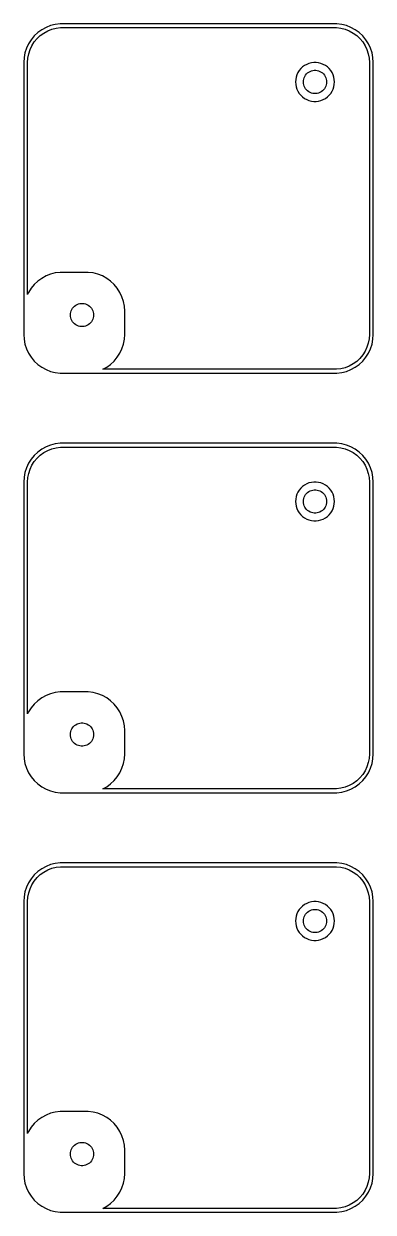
# Model space of a CAD drawing. Header units: metres. Extents: x -22 to 22, y 248 to 508.
# Drawn here: x -22.5 to 22.5, y 355.5 to 508.5 of the extents above; entities that cross this region are included whole.
import ezdxf

# ---------------------------------------------------------------- set-up
doc = ezdxf.new("R2010")
doc.units = ezdxf.units.M

msp = doc.modelspace()

# ---------------------------------------------------------------- linework, layer by layer
for p, q in [((-19.6289, 508.024), (-20.1791, 507.722)), ((-19.0451, 508.255), (-19.6289, 508.024)), ((-18.4369, 508.411), (-19.0451, 508.255)), ((-18.8906, 507.78), (-18.3432, 507.92)), ((-17.8139, 508.49), (-18.4369, 508.411)), ((-18.3432, 507.92), (-17.7825, 507.991)), ((17.8139, 508.49), (-17.8139, 508.49)), ((-17.7825, 507.991), (17.7825, 507.991)), ((17.7825, 507.991), (18.3432, 507.92)), ((18.4369, 508.411), (17.8139, 508.49)), ((18.3432, 507.92), (18.8906, 507.78)), ((19.0451, 508.255), (18.4369, 508.411)), ((19.6289, 508.024), (19.0451, 508.255)), ((20.1791, 507.722), (19.6289, 508.024)), ((-21.5451, 506.439), (-21.8815, 505.909)), ((-21.1448, 506.923), (-21.5451, 506.439)), ((-20.6871, 507.353), (-21.1448, 506.923)), ((-21.1406, 506.145), (-20.7803, 506.58)), ((-20.7803, 506.58), (-20.3684, 506.967)), ((-20.1791, 507.722), (-20.6871, 507.353)), ((-20.3684, 506.967), (-19.9112, 507.299)), ((-19.9112, 507.299), (-19.416, 507.572)), ((-19.416, 507.572), (-18.8906, 507.78)), ((18.8906, 507.78), (19.416, 507.572)), ((19.416, 507.572), (19.9112, 507.299)), ((19.9112, 507.299), (20.3684, 506.967)), ((20.6871, 507.353), (20.1791, 507.722)), ((20.3684, 506.967), (20.7803, 506.58)), ((21.1448, 506.923), (20.6871, 507.353)), ((20.7803, 506.58), (21.1406, 506.145)), ((21.5451, 506.439), (21.1448, 506.923)), ((21.8815, 505.909), (21.5451, 506.439)), ((-22.1489, 505.341), (-22.3429, 504.743)), ((-21.8815, 505.909), (-22.1489, 505.341)), ((-21.8586, 504.619), (-21.684, 505.157)), ((-21.684, 505.157), (-21.4434, 505.668)), ((-21.4434, 505.668), (-21.1406, 506.145)), ((21.1406, 506.145), (21.4434, 505.668)), ((21.4434, 505.668), (21.684, 505.157)), ((21.684, 505.157), (21.8586, 504.619)), ((22.1489, 505.341), (21.8815, 505.909)), ((22.3429, 504.743), (22.1489, 505.341)), ((-22.4606, 504.127), (-22.5, 503.5)), ((-22.5, 503.5), (-22.5, 468.5)), ((-22.3429, 504.743), (-22.4606, 504.127)), ((-22, 503.5), (-21.9645, 504.064)), ((-22, 473.657), (-22, 503.5)), ((-21.9645, 504.064), (-21.8586, 504.619)), ((14.2274, 503.378), (13.9355, 503.262)), ((14.5315, 503.456), (14.2274, 503.378)), ((14.843, 503.495), (14.5315, 503.456)), ((15.157, 503.495), (14.843, 503.495)), ((15.4684, 503.456), (15.157, 503.495)), ((15.7725, 503.378), (15.4684, 503.456)), ((16.0644, 503.262), (15.7725, 503.378)), ((21.8586, 504.619), (21.9645, 504.064)), ((21.9645, 504.064), (22, 503.5)), ((22, 503.5), (22, 468.5)), ((22.4606, 504.127), (22.3429, 504.743)), ((22.5, 503.5), (22.4606, 504.127)), ((22.5, 468.5), (22.5, 503.5)), ((12.6756, 501.92), (12.5785, 501.622)), ((12.8092, 502.204), (12.6756, 501.92)), ((12.9774, 502.469), (12.8092, 502.204)), ((13.1776, 502.711), (12.9774, 502.469)), ((13.4064, 502.926), (13.1776, 502.711)), ((13.6604, 503.111), (13.4064, 502.926)), ((13.9355, 503.262), (13.6604, 503.111)), ((13.6855, 501.723), (13.7865, 501.882)), ((13.7865, 501.882), (13.9065, 502.027)), ((13.9065, 502.027), (14.0439, 502.156)), ((14.0439, 502.156), (14.1963, 502.266)), ((14.1963, 502.266), (14.3613, 502.357)), ((14.3613, 502.357), (14.5365, 502.427)), ((14.5365, 502.427), (14.7189, 502.473)), ((14.7189, 502.473), (14.9058, 502.497)), ((14.9058, 502.497), (15.0942, 502.497)), ((15.0942, 502.497), (15.2811, 502.473)), ((15.2811, 502.473), (15.4635, 502.427)), ((15.4635, 502.427), (15.6387, 502.357)), ((15.6387, 502.357), (15.8037, 502.266)), ((15.8037, 502.266), (15.9561, 502.156)), ((15.9561, 502.156), (16.0934, 502.027)), ((16.3396, 503.111), (16.0644, 503.262)), ((16.0934, 502.027), (16.2135, 501.882)), ((16.2135, 501.882), (16.3145, 501.723)), ((16.5936, 502.926), (16.3396, 503.111)), ((16.8224, 502.711), (16.5936, 502.926)), ((17.0225, 502.469), (16.8224, 502.711)), ((17.1908, 502.204), (17.0225, 502.469)), ((17.3244, 501.92), (17.1908, 502.204)), ((17.4214, 501.622), (17.3244, 501.92)), ((12.5197, 501.313), (12.5, 501)), ((12.5, 501), (12.5197, 500.687)), ((12.5785, 501.622), (12.5197, 501.313)), ((12.5197, 500.687), (12.5785, 500.378)), ((12.5785, 500.378), (12.6756, 500.08)), ((13.5, 501), (13.5118, 501.188)), ((13.5118, 500.812), (13.5, 501)), ((13.5118, 501.188), (13.5471, 501.373)), ((13.5471, 500.627), (13.5118, 500.812)), ((13.5471, 501.373), (13.6053, 501.552)), ((13.6053, 500.448), (13.5471, 500.627)), ((13.6053, 501.552), (13.6855, 501.723)), ((13.6855, 500.277), (13.6053, 500.448)), ((13.7865, 500.118), (13.6855, 500.277)), ((16.3145, 500.277), (16.2135, 500.118)), ((16.3145, 501.723), (16.3947, 501.552)), ((16.3947, 500.448), (16.3145, 500.277)), ((16.3947, 501.552), (16.4529, 501.373)), ((16.4529, 500.627), (16.3947, 500.448)), ((16.4529, 501.373), (16.4882, 501.188)), ((16.4882, 500.812), (16.4529, 500.627)), ((16.4882, 501.188), (16.5, 501)), ((16.5, 501), (16.4882, 500.812)), ((17.3244, 500.08), (17.4214, 500.378)), ((17.4803, 501.313), (17.4214, 501.622)), ((17.4214, 500.378), (17.4803, 500.687)), ((17.5, 501), (17.4803, 501.313)), ((17.4803, 500.687), (17.5, 501)), ((12.6756, 500.08), (12.8092, 499.796)), ((12.8092, 499.796), (12.9774, 499.531)), ((12.9774, 499.531), (13.1776, 499.289)), ((13.1776, 499.289), (13.4064, 499.074)), ((13.4064, 499.074), (13.6604, 498.889)), ((13.6604, 498.889), (13.9355, 498.738)), ((13.9065, 499.973), (13.7865, 500.118)), ((14.0439, 499.844), (13.9065, 499.973)), ((13.9355, 498.738), (14.2274, 498.622)), ((14.1963, 499.734), (14.0439, 499.844)), ((14.3613, 499.643), (14.1963, 499.734)), ((14.5365, 499.573), (14.3613, 499.643)), ((14.7189, 499.527), (14.5365, 499.573)), ((14.9058, 499.503), (14.7189, 499.527)), ((15.0942, 499.503), (14.9058, 499.503)), ((15.2811, 499.527), (15.0942, 499.503)), ((15.4635, 499.573), (15.2811, 499.527)), ((15.6387, 499.643), (15.4635, 499.573)), ((15.8037, 499.734), (15.6387, 499.643)), ((15.7725, 498.622), (16.0644, 498.738)), ((15.9561, 499.844), (15.8037, 499.734)), ((16.0934, 499.973), (15.9561, 499.844)), ((16.0644, 498.738), (16.3396, 498.889)), ((16.2135, 500.118), (16.0934, 499.973)), ((16.3396, 498.889), (16.5936, 499.074)), ((16.5936, 499.074), (16.8224, 499.289)), ((16.8224, 499.289), (17.0225, 499.531)), ((17.0225, 499.531), (17.1908, 499.796)), ((17.1908, 499.796), (17.3244, 500.08)), ((14.2274, 498.622), (14.5315, 498.544)), ((14.5315, 498.544), (14.843, 498.505)), ((14.843, 498.505), (15.157, 498.505)), ((15.157, 498.505), (15.4684, 498.544)), ((15.4684, 498.544), (15.7725, 498.622)), ((-19.6289, 476.024), (-20.1791, 475.722)), ((-19.0451, 476.255), (-19.6289, 476.024)), ((-18.4369, 476.411), (-19.0451, 476.255)), ((-17.8139, 476.49), (-18.4369, 476.411)), ((-14.186, 476.49), (-17.8139, 476.49)), ((-13.5631, 476.411), (-14.186, 476.49)), ((-12.9549, 476.255), (-13.5631, 476.411)), ((-12.3711, 476.024), (-12.9549, 476.255)), ((-11.8209, 475.722), (-12.3711, 476.024)), ((-21.5451, 474.439), (-21.8815, 473.909)), ((-21.1448, 474.923), (-21.5451, 474.439)), ((-20.6871, 475.353), (-21.1448, 474.923)), ((-20.1791, 475.722), (-20.6871, 475.353)), ((-11.3129, 475.353), (-11.8209, 475.722)), ((-10.8551, 474.923), (-11.3129, 475.353)), ((-10.4549, 474.439), (-10.8551, 474.923)), ((-10.1185, 473.909), (-10.4549, 474.439)), ((-21.8815, 473.909), (-22, 473.657)), ((-9.8511, 473.341), (-10.1185, 473.909)), ((-9.6571, 472.743), (-9.8511, 473.341)), ((-9.5394, 472.127), (-9.6571, 472.743)), ((-16.5, 471), (-16.4882, 471.188)), ((-16.4882, 471.188), (-16.4529, 471.373)), ((-16.4529, 471.373), (-16.3947, 471.552)), ((-16.3947, 471.552), (-16.3145, 471.723)), ((-16.3145, 471.723), (-16.2135, 471.882)), ((-16.2135, 471.882), (-16.0934, 472.027)), ((-16.0934, 472.027), (-15.9561, 472.156)), ((-15.9561, 472.156), (-15.8037, 472.266)), ((-15.8037, 472.266), (-15.6387, 472.357)), ((-15.6387, 472.357), (-15.4635, 472.427)), ((-15.4635, 472.427), (-15.2811, 472.473)), ((-15.2811, 472.473), (-15.0942, 472.497)), ((-15.0942, 472.497), (-14.9058, 472.497)), ((-14.9058, 472.497), (-14.7189, 472.473)), ((-14.7189, 472.473), (-14.5365, 472.427)), ((-14.5365, 472.427), (-14.3613, 472.357)), ((-14.3613, 472.357), (-14.1963, 472.266)), ((-14.1963, 472.266), (-14.0439, 472.156)), ((-14.0439, 472.156), (-13.9065, 472.027)), ((-13.9065, 472.027), (-13.7865, 471.882)), ((-13.7865, 471.882), (-13.6855, 471.723)), ((-13.6855, 471.723), (-13.6053, 471.552)), ((-13.6053, 471.552), (-13.5471, 471.373)), ((-13.5471, 471.373), (-13.5118, 471.188)), ((-13.5118, 471.188), (-13.5, 471)), ((-9.5, 471.5), (-9.5394, 472.127)), ((-9.5, 468.5), (-9.5, 471.5)), ((-16.4882, 470.812), (-16.5, 471)), ((-16.4529, 470.627), (-16.4882, 470.812)), ((-16.3947, 470.448), (-16.4529, 470.627)), ((-16.3145, 470.277), (-16.3947, 470.448)), ((-16.2135, 470.118), (-16.3145, 470.277)), ((-16.0934, 469.973), (-16.2135, 470.118)), ((-15.9561, 469.844), (-16.0934, 469.973)), ((-15.8037, 469.734), (-15.9561, 469.844)), ((-15.6387, 469.643), (-15.8037, 469.734)), ((-14.1963, 469.734), (-14.3613, 469.643)), ((-14.0439, 469.844), (-14.1963, 469.734)), ((-13.9065, 469.973), (-14.0439, 469.844)), ((-13.7865, 470.118), (-13.9065, 469.973)), ((-13.6855, 470.277), (-13.7865, 470.118)), ((-13.6053, 470.448), (-13.6855, 470.277)), ((-13.5471, 470.627), (-13.6053, 470.448)), ((-13.5118, 470.812), (-13.5471, 470.627)), ((-13.5, 471), (-13.5118, 470.812)), ((-22.5, 468.5), (-22.4606, 467.873)), ((-15.4635, 469.573), (-15.6387, 469.643)), ((-15.2811, 469.527), (-15.4635, 469.573)), ((-15.0942, 469.503), (-15.2811, 469.527)), ((-14.9058, 469.503), (-15.0942, 469.503)), ((-14.7189, 469.527), (-14.9058, 469.503)), ((-14.5365, 469.573), (-14.7189, 469.527)), ((-14.3613, 469.643), (-14.5365, 469.573)), ((-9.5394, 467.873), (-9.5, 468.5)), ((22, 468.5), (21.9645, 467.936)), ((22.4606, 467.873), (22.5, 468.5)), ((-22.4606, 467.873), (-22.3429, 467.257)), ((-22.3429, 467.257), (-22.1489, 466.659)), ((-22.1489, 466.659), (-21.8815, 466.091)), ((-10.1185, 466.091), (-9.8511, 466.659)), ((-9.8511, 466.659), (-9.6571, 467.257)), ((-9.6571, 467.257), (-9.5394, 467.873)), ((21.684, 466.843), (21.4434, 466.332)), ((21.8586, 467.381), (21.684, 466.843)), ((21.9645, 467.936), (21.8586, 467.381)), ((21.8815, 466.091), (22.1489, 466.659)), ((22.1489, 466.659), (22.3429, 467.257)), ((22.3429, 467.257), (22.4606, 467.873)), ((-21.8815, 466.091), (-21.5451, 465.561)), ((-21.5451, 465.561), (-21.1448, 465.077)), ((-21.1448, 465.077), (-20.6871, 464.647)), ((-11.3129, 464.647), (-10.8551, 465.077)), ((-10.8551, 465.077), (-10.4549, 465.561)), ((-10.4549, 465.561), (-10.1185, 466.091)), ((20.7803, 465.42), (20.3684, 465.033)), ((20.6871, 464.647), (21.1448, 465.077)), ((21.1406, 465.855), (20.7803, 465.42)), ((21.4434, 466.332), (21.1406, 465.855)), ((21.1448, 465.077), (21.5451, 465.561)), ((21.5451, 465.561), (21.8815, 466.091)), ((-20.6871, 464.647), (-20.1791, 464.278)), ((-20.1791, 464.278), (-19.6289, 463.976)), ((-19.6289, 463.976), (-19.0451, 463.745)), ((-19.0451, 463.745), (-18.4369, 463.589)), ((-18.4369, 463.589), (-17.8139, 463.51)), ((-12.311, 464.009), (-11.8209, 464.278)), ((17.7825, 464.009), (-12.311, 464.009)), ((-11.8209, 464.278), (-11.3129, 464.647)), ((18.3432, 464.08), (17.7825, 464.009)), ((17.8139, 463.51), (18.4369, 463.589)), ((18.8906, 464.22), (18.3432, 464.08)), ((18.4369, 463.589), (19.0451, 463.745)), ((19.416, 464.428), (18.8906, 464.22)), ((19.0451, 463.745), (19.6289, 463.976)), ((19.9112, 464.701), (19.416, 464.428)), ((19.6289, 463.976), (20.1791, 464.278)), ((20.3684, 465.033), (19.9112, 464.701)), ((20.1791, 464.278), (20.6871, 464.647)), ((-17.8139, 463.51), (17.8139, 463.51)), ((-18.4369, 454.411), (-19.0451, 454.255)), ((-17.8139, 454.49), (-18.4369, 454.411)), ((17.8139, 454.49), (-17.8139, 454.49)), ((18.4369, 454.411), (17.8139, 454.49)), ((19.0451, 454.255), (18.4369, 454.411)), ((-21.1448, 452.923), (-21.5451, 452.439)), ((-20.6871, 453.353), (-21.1448, 452.923)), ((-20.7803, 452.58), (-20.3684, 452.967)), ((-20.1791, 453.722), (-20.6871, 453.353)), ((-20.3684, 452.967), (-19.9112, 453.299)), ((-19.6289, 454.024), (-20.1791, 453.722)), ((-19.9112, 453.299), (-19.416, 453.572)), ((-19.0451, 454.255), (-19.6289, 454.024)), ((-19.416, 453.572), (-18.8906, 453.78)), ((-18.8906, 453.78), (-18.3432, 453.92)), ((-18.3432, 453.92), (-17.7825, 453.991)), ((-17.7825, 453.991), (17.7825, 453.991)), ((17.7825, 453.991), (18.3432, 453.92)), ((18.3432, 453.92), (18.8906, 453.78)), ((18.8906, 453.78), (19.416, 453.572)), ((19.6289, 454.024), (19.0451, 454.255)), ((19.416, 453.572), (19.9112, 453.299)), ((20.1791, 453.722), (19.6289, 454.024)), ((19.9112, 453.299), (20.3684, 452.967)), ((20.6871, 453.353), (20.1791, 453.722)), ((20.3684, 452.967), (20.7803, 452.58)), ((21.1448, 452.923), (20.6871, 453.353)), ((21.5451, 452.439), (21.1448, 452.923)), ((-22.1489, 451.341), (-22.3429, 450.743)), ((-21.8815, 451.909), (-22.1489, 451.341)), ((-21.5451, 452.439), (-21.8815, 451.909)), ((-21.684, 451.157), (-21.4434, 451.668)), ((-21.4434, 451.668), (-21.1406, 452.145)), ((-21.1406, 452.145), (-20.7803, 452.58)), ((20.7803, 452.58), (21.1406, 452.145)), ((21.1406, 452.145), (21.4434, 451.668)), ((21.4434, 451.668), (21.684, 451.157)), ((21.8815, 451.909), (21.5451, 452.439)), ((22.1489, 451.341), (21.8815, 451.909)), ((22.3429, 450.743), (22.1489, 451.341)), ((-22.4606, 450.127), (-22.5, 449.5)), ((-22.3429, 450.743), (-22.4606, 450.127)), ((-22, 449.5), (-21.9645, 450.064)), ((-21.9645, 450.064), (-21.8586, 450.619)), ((-21.8586, 450.619), (-21.684, 451.157)), ((21.684, 451.157), (21.8586, 450.619)), ((21.8586, 450.619), (21.9645, 450.064)), ((21.9645, 450.064), (22, 449.5)), ((22.4606, 450.127), (22.3429, 450.743)), ((22.5, 449.5), (22.4606, 450.127)), ((-22.5, 449.5), (-22.5, 414.5)), ((-22, 419.657), (-22, 449.5)), ((12.9774, 448.469), (12.8092, 448.204)), ((13.1776, 448.711), (12.9774, 448.469)), ((13.4064, 448.926), (13.1776, 448.711)), ((13.6604, 449.111), (13.4064, 448.926)), ((13.9355, 449.262), (13.6604, 449.111)), ((14.2274, 449.378), (13.9355, 449.262)), ((14.0439, 448.156), (14.1963, 448.266)), ((14.1963, 448.266), (14.3613, 448.357)), ((14.5315, 449.456), (14.2274, 449.378)), ((14.3613, 448.357), (14.5365, 448.427)), ((14.843, 449.495), (14.5315, 449.456)), ((14.5365, 448.427), (14.7189, 448.473)), ((14.7189, 448.473), (14.9058, 448.497)), ((15.157, 449.495), (14.843, 449.495)), ((14.9058, 448.497), (15.0942, 448.497)), ((15.0942, 448.497), (15.2811, 448.473)), ((15.4684, 449.456), (15.157, 449.495)), ((15.2811, 448.473), (15.4635, 448.427)), ((15.4635, 448.427), (15.6387, 448.357)), ((15.7725, 449.378), (15.4684, 449.456)), ((15.6387, 448.357), (15.8037, 448.266)), ((16.0644, 449.262), (15.7725, 449.378)), ((15.8037, 448.266), (15.9561, 448.156)), ((16.3396, 449.111), (16.0644, 449.262)), ((16.5936, 448.926), (16.3396, 449.111)), ((16.8224, 448.711), (16.5936, 448.926)), ((17.0225, 448.469), (16.8224, 448.711)), ((17.1908, 448.204), (17.0225, 448.469)), ((22, 449.5), (22, 414.5)), ((22.5, 414.5), (22.5, 449.5)), ((12.5197, 447.313), (12.5, 447)), ((12.5, 447), (12.5197, 446.687)), ((12.5785, 447.622), (12.5197, 447.313)), ((12.6756, 447.92), (12.5785, 447.622)), ((12.8092, 448.204), (12.6756, 447.92)), ((13.5, 447), (13.5118, 447.188)), ((13.5118, 446.812), (13.5, 447)), ((13.5118, 447.188), (13.5471, 447.373)), ((13.5471, 446.627), (13.5118, 446.812)), ((13.5471, 447.373), (13.6053, 447.552)), ((13.6053, 447.552), (13.6855, 447.723)), ((13.6855, 447.723), (13.7865, 447.882)), ((13.7865, 447.882), (13.9065, 448.027)), ((13.9065, 448.027), (14.0439, 448.156)), ((15.9561, 448.156), (16.0934, 448.027)), ((16.0934, 448.027), (16.2135, 447.882)), ((16.2135, 447.882), (16.3145, 447.723)), ((16.3145, 447.723), (16.3947, 447.552)), ((16.3947, 447.552), (16.4529, 447.373)), ((16.4529, 447.373), (16.4882, 447.188)), ((16.4882, 446.812), (16.4529, 446.627)), ((16.4882, 447.188), (16.5, 447)), ((16.5, 447), (16.4882, 446.812)), ((17.3244, 447.92), (17.1908, 448.204)), ((17.4214, 447.622), (17.3244, 447.92)), ((17.4803, 447.313), (17.4214, 447.622)), ((17.5, 447), (17.4803, 447.313)), ((17.4803, 446.687), (17.5, 447)), ((12.5197, 446.687), (12.5785, 446.378)), ((12.5785, 446.378), (12.6756, 446.08)), ((12.6756, 446.08), (12.8092, 445.796)), ((12.8092, 445.796), (12.9774, 445.531)), ((12.9774, 445.531), (13.1776, 445.289)), ((13.1776, 445.289), (13.4064, 445.074)), ((13.6053, 446.448), (13.5471, 446.627)), ((13.6855, 446.277), (13.6053, 446.448)), ((13.7865, 446.118), (13.6855, 446.277)), ((13.9065, 445.973), (13.7865, 446.118)), ((14.0439, 445.844), (13.9065, 445.973)), ((14.1963, 445.734), (14.0439, 445.844)), ((14.3613, 445.643), (14.1963, 445.734)), ((14.5365, 445.573), (14.3613, 445.643)), ((14.7189, 445.527), (14.5365, 445.573)), ((14.9058, 445.503), (14.7189, 445.527)), ((15.0942, 445.503), (14.9058, 445.503)), ((15.2811, 445.527), (15.0942, 445.503)), ((15.4635, 445.573), (15.2811, 445.527)), ((15.6387, 445.643), (15.4635, 445.573)), ((15.8037, 445.734), (15.6387, 445.643)), ((15.9561, 445.844), (15.8037, 445.734)), ((16.0934, 445.973), (15.9561, 445.844)), ((16.2135, 446.118), (16.0934, 445.973)), ((16.3145, 446.277), (16.2135, 446.118)), ((16.3947, 446.448), (16.3145, 446.277)), ((16.4529, 446.627), (16.3947, 446.448)), ((16.5936, 445.074), (16.8224, 445.289)), ((16.8224, 445.289), (17.0225, 445.531)), ((17.0225, 445.531), (17.1908, 445.796)), ((17.1908, 445.796), (17.3244, 446.08)), ((17.3244, 446.08), (17.4214, 446.378)), ((17.4214, 446.378), (17.4803, 446.687)), ((13.4064, 445.074), (13.6604, 444.889)), ((13.6604, 444.889), (13.9355, 444.738)), ((13.9355, 444.738), (14.2274, 444.622)), ((14.2274, 444.622), (14.5315, 444.544)), ((14.5315, 444.544), (14.843, 444.505)), ((14.843, 444.505), (15.157, 444.505)), ((15.157, 444.505), (15.4684, 444.544)), ((15.4684, 444.544), (15.7725, 444.622)), ((15.7725, 444.622), (16.0644, 444.738)), ((16.0644, 444.738), (16.3396, 444.889)), ((16.3396, 444.889), (16.5936, 445.074)), ((-19.0451, 422.255), (-19.6289, 422.024)), ((-18.4369, 422.411), (-19.0451, 422.255)), ((-17.8139, 422.49), (-18.4369, 422.411)), ((-14.186, 422.49), (-17.8139, 422.49)), ((-13.5631, 422.411), (-14.186, 422.49)), ((-12.9549, 422.255), (-13.5631, 422.411)), ((-12.3711, 422.024), (-12.9549, 422.255)), ((-21.1448, 420.923), (-21.5451, 420.439)), ((-20.6871, 421.353), (-21.1448, 420.923)), ((-20.1791, 421.722), (-20.6871, 421.353)), ((-19.6289, 422.024), (-20.1791, 421.722)), ((-11.8209, 421.722), (-12.3711, 422.024)), ((-11.3129, 421.353), (-11.8209, 421.722)), ((-10.8551, 420.923), (-11.3129, 421.353)), ((-10.4549, 420.439), (-10.8551, 420.923)), ((-21.8815, 419.909), (-22, 419.657)), ((-21.5451, 420.439), (-21.8815, 419.909)), ((-10.1185, 419.909), (-10.4549, 420.439)), ((-9.8511, 419.341), (-10.1185, 419.909)), ((-9.6571, 418.743), (-9.8511, 419.341)), ((-16.3947, 417.552), (-16.3145, 417.723)), ((-16.3145, 417.723), (-16.2135, 417.882)), ((-16.2135, 417.882), (-16.0934, 418.027)), ((-16.0934, 418.027), (-15.9561, 418.156)), ((-15.9561, 418.156), (-15.8037, 418.266)), ((-15.8037, 418.266), (-15.6387, 418.357)), ((-15.6387, 418.357), (-15.4635, 418.427)), ((-15.4635, 418.427), (-15.2811, 418.473)), ((-15.2811, 418.473), (-15.0942, 418.497)), ((-15.0942, 418.497), (-14.9058, 418.497)), ((-14.9058, 418.497), (-14.7189, 418.473)), ((-14.7189, 418.473), (-14.5365, 418.427)), ((-14.5365, 418.427), (-14.3613, 418.357)), ((-14.3613, 418.357), (-14.1963, 418.266)), ((-14.1963, 418.266), (-14.0439, 418.156)), ((-14.0439, 418.156), (-13.9065, 418.027)), ((-13.9065, 418.027), (-13.7865, 417.882)), ((-13.7865, 417.882), (-13.6855, 417.723)), ((-13.6855, 417.723), (-13.6053, 417.552)), ((-9.5394, 418.127), (-9.6571, 418.743)), ((-9.5, 417.5), (-9.5394, 418.127)), ((-16.5, 417), (-16.4882, 417.188)), ((-16.4882, 416.812), (-16.5, 417)), ((-16.4882, 417.188), (-16.4529, 417.373)), ((-16.4529, 416.627), (-16.4882, 416.812)), ((-16.4529, 417.373), (-16.3947, 417.552)), ((-16.3947, 416.448), (-16.4529, 416.627)), ((-16.3145, 416.277), (-16.3947, 416.448)), ((-16.2135, 416.118), (-16.3145, 416.277)), ((-16.0934, 415.973), (-16.2135, 416.118)), ((-13.7865, 416.118), (-13.9065, 415.973)), ((-13.6855, 416.277), (-13.7865, 416.118)), ((-13.6053, 416.448), (-13.6855, 416.277)), ((-13.6053, 417.552), (-13.5471, 417.373)), ((-13.5471, 416.627), (-13.6053, 416.448)), ((-13.5471, 417.373), (-13.5118, 417.188)), ((-13.5118, 416.812), (-13.5471, 416.627)), ((-13.5118, 417.188), (-13.5, 417)), ((-13.5, 417), (-13.5118, 416.812)), ((-9.5, 414.5), (-9.5, 417.5)), ((-15.9561, 415.844), (-16.0934, 415.973)), ((-15.8037, 415.734), (-15.9561, 415.844)), ((-15.6387, 415.643), (-15.8037, 415.734)), ((-15.4635, 415.573), (-15.6387, 415.643)), ((-15.2811, 415.527), (-15.4635, 415.573)), ((-15.0942, 415.503), (-15.2811, 415.527)), ((-14.9058, 415.503), (-15.0942, 415.503)), ((-14.7189, 415.527), (-14.9058, 415.503)), ((-14.5365, 415.573), (-14.7189, 415.527)), ((-14.3613, 415.643), (-14.5365, 415.573)), ((-14.1963, 415.734), (-14.3613, 415.643)), ((-14.0439, 415.844), (-14.1963, 415.734)), ((-13.9065, 415.973), (-14.0439, 415.844)), ((-22.5, 414.5), (-22.4606, 413.873)), ((-22.4606, 413.873), (-22.3429, 413.257)), ((-22.3429, 413.257), (-22.1489, 412.659)), ((-9.8511, 412.659), (-9.6571, 413.257)), ((-9.6571, 413.257), (-9.5394, 413.873)), ((-9.5394, 413.873), (-9.5, 414.5)), ((21.8586, 413.381), (21.684, 412.843)), ((21.9645, 413.936), (21.8586, 413.381)), ((22, 414.5), (21.9645, 413.936)), ((22.1489, 412.659), (22.3429, 413.257)), ((22.3429, 413.257), (22.4606, 413.873)), ((22.4606, 413.873), (22.5, 414.5)), ((-22.1489, 412.659), (-21.8815, 412.091)), ((-21.8815, 412.091), (-21.5451, 411.561)), ((-21.5451, 411.561), (-21.1448, 411.077)), ((-10.8551, 411.077), (-10.4549, 411.561)), ((-10.4549, 411.561), (-10.1185, 412.091)), ((-10.1185, 412.091), (-9.8511, 412.659)), ((21.1406, 411.855), (20.7803, 411.42)), ((21.4434, 412.332), (21.1406, 411.855)), ((21.1448, 411.077), (21.5451, 411.561)), ((21.684, 412.843), (21.4434, 412.332)), ((21.5451, 411.561), (21.8815, 412.091)), ((21.8815, 412.091), (22.1489, 412.659)), ((-21.1448, 411.077), (-20.6871, 410.647)), ((-20.6871, 410.647), (-20.1791, 410.278)), ((-20.1791, 410.278), (-19.6289, 409.976)), ((-12.311, 410.009), (-11.8209, 410.278)), ((17.7825, 410.009), (-12.311, 410.009)), ((-11.8209, 410.278), (-11.3129, 410.647)), ((-11.3129, 410.647), (-10.8551, 411.077)), ((18.3432, 410.08), (17.7825, 410.009)), ((18.8906, 410.22), (18.3432, 410.08)), ((19.416, 410.428), (18.8906, 410.22)), ((19.9112, 410.701), (19.416, 410.428)), ((19.6289, 409.976), (20.1791, 410.278)), ((20.3684, 411.033), (19.9112, 410.701)), ((20.1791, 410.278), (20.6871, 410.647)), ((20.7803, 411.42), (20.3684, 411.033)), ((20.6871, 410.647), (21.1448, 411.077)), ((-19.6289, 409.976), (-19.0451, 409.745)), ((-19.0451, 409.745), (-18.4369, 409.589)), ((-18.4369, 409.589), (-17.8139, 409.51)), ((-17.8139, 409.51), (17.8139, 409.51)), ((17.8139, 409.51), (18.4369, 409.589)), ((18.4369, 409.589), (19.0451, 409.745)), ((19.0451, 409.745), (19.6289, 409.976)), ((-20.6871, 399.353), (-21.1448, 398.923)), ((-20.1791, 399.722), (-20.6871, 399.353)), ((-20.3684, 398.967), (-19.9112, 399.299)), ((-19.6289, 400.024), (-20.1791, 399.722)), ((-19.9112, 399.299), (-19.416, 399.572)), ((-19.0451, 400.255), (-19.6289, 400.024)), ((-19.416, 399.572), (-18.8906, 399.78)), ((-18.4369, 400.411), (-19.0451, 400.255)), ((-18.8906, 399.78), (-18.3432, 399.92)), ((-17.8139, 400.49), (-18.4369, 400.411)), ((-18.3432, 399.92), (-17.7825, 399.991)), ((17.8139, 400.49), (-17.8139, 400.49)), ((-17.7825, 399.991), (17.7825, 399.991)), ((17.7825, 399.991), (18.3432, 399.92)), ((18.4369, 400.411), (17.8139, 400.49)), ((18.3432, 399.92), (18.8906, 399.78)), ((19.0451, 400.255), (18.4369, 400.411)), ((18.8906, 399.78), (19.416, 399.572)), ((19.6289, 400.024), (19.0451, 400.255)), ((19.416, 399.572), (19.9112, 399.299)), ((20.1791, 399.722), (19.6289, 400.024)), ((19.9112, 399.299), (20.3684, 398.967)), ((20.6871, 399.353), (20.1791, 399.722)), ((21.1448, 398.923), (20.6871, 399.353)), ((-21.8815, 397.909), (-22.1489, 397.341)), ((-21.5451, 398.439), (-21.8815, 397.909)), ((-21.1448, 398.923), (-21.5451, 398.439)), ((-21.4434, 397.668), (-21.1406, 398.145)), ((-21.1406, 398.145), (-20.7803, 398.58)), ((-20.7803, 398.58), (-20.3684, 398.967)), ((20.3684, 398.967), (20.7803, 398.58)), ((20.7803, 398.58), (21.1406, 398.145)), ((21.1406, 398.145), (21.4434, 397.668)), ((21.5451, 398.439), (21.1448, 398.923)), ((21.8815, 397.909), (21.5451, 398.439)), ((22.1489, 397.341), (21.8815, 397.909)), ((-22.3429, 396.743), (-22.4606, 396.127)), ((-22.1489, 397.341), (-22.3429, 396.743)), ((-21.9645, 396.064), (-21.8586, 396.619)), ((-21.8586, 396.619), (-21.684, 397.157)), ((-21.684, 397.157), (-21.4434, 397.668)), ((21.4434, 397.668), (21.684, 397.157)), ((21.684, 397.157), (21.8586, 396.619)), ((21.8586, 396.619), (21.9645, 396.064)), ((22.3429, 396.743), (22.1489, 397.341)), ((22.4606, 396.127), (22.3429, 396.743)), ((-22.4606, 396.127), (-22.5, 395.5)), ((-22.5, 395.5), (-22.5, 360.5)), ((-22, 395.5), (-21.9645, 396.064)), ((-22, 365.657), (-22, 395.5)), ((13.1776, 394.711), (12.9774, 394.469)), ((13.4064, 394.926), (13.1776, 394.711)), ((13.6604, 395.111), (13.4064, 394.926)), ((13.9355, 395.262), (13.6604, 395.111)), ((14.2274, 395.378), (13.9355, 395.262)), ((14.5315, 395.456), (14.2274, 395.378)), ((14.843, 395.495), (14.5315, 395.456)), ((15.157, 395.495), (14.843, 395.495)), ((15.4684, 395.456), (15.157, 395.495)), ((15.7725, 395.378), (15.4684, 395.456)), ((16.0644, 395.262), (15.7725, 395.378)), ((16.3396, 395.111), (16.0644, 395.262)), ((16.5936, 394.926), (16.3396, 395.111)), ((16.8224, 394.711), (16.5936, 394.926)), ((17.0225, 394.469), (16.8224, 394.711)), ((21.9645, 396.064), (22, 395.5)), ((22, 395.5), (22, 360.5)), ((22.5, 395.5), (22.4606, 396.127)), ((22.5, 360.5), (22.5, 395.5)), ((12.5197, 393.313), (12.5, 393)), ((12.5785, 393.622), (12.5197, 393.313)), ((12.6756, 393.92), (12.5785, 393.622)), ((12.8092, 394.204), (12.6756, 393.92)), ((12.9774, 394.469), (12.8092, 394.204)), ((13.5, 393), (13.5118, 393.188)), ((13.5118, 393.188), (13.5471, 393.373)), ((13.5471, 393.373), (13.6053, 393.552)), ((13.6053, 393.552), (13.6855, 393.723)), ((13.6855, 393.723), (13.7865, 393.882)), ((13.7865, 393.882), (13.9065, 394.027)), ((13.9065, 394.027), (14.0439, 394.156)), ((14.0439, 394.156), (14.1963, 394.266)), ((14.1963, 394.266), (14.3613, 394.357)), ((14.3613, 394.357), (14.5365, 394.427)), ((14.5365, 394.427), (14.7189, 394.473)), ((14.7189, 394.473), (14.9058, 394.497)), ((14.9058, 394.497), (15.0942, 394.497)), ((15.0942, 394.497), (15.2811, 394.473)), ((15.2811, 394.473), (15.4635, 394.427)), ((15.4635, 394.427), (15.6387, 394.357)), ((15.6387, 394.357), (15.8037, 394.266)), ((15.8037, 394.266), (15.9561, 394.156)), ((15.9561, 394.156), (16.0934, 394.027)), ((16.0934, 394.027), (16.2135, 393.882)), ((16.2135, 393.882), (16.3145, 393.723)), ((16.3145, 393.723), (16.3947, 393.552)), ((16.3947, 393.552), (16.4529, 393.373)), ((16.4529, 393.373), (16.4882, 393.188)), ((16.4882, 393.188), (16.5, 393)), ((17.1908, 394.204), (17.0225, 394.469)), ((17.3244, 393.92), (17.1908, 394.204)), ((17.4214, 393.622), (17.3244, 393.92)), ((17.4803, 393.313), (17.4214, 393.622)), ((17.5, 393), (17.4803, 393.313)), ((12.5, 393), (12.5197, 392.687)), ((12.5197, 392.687), (12.5785, 392.378)), ((12.5785, 392.378), (12.6756, 392.08)), ((12.6756, 392.08), (12.8092, 391.796)), ((12.8092, 391.796), (12.9774, 391.531)), ((13.5118, 392.812), (13.5, 393)), ((13.5471, 392.627), (13.5118, 392.812)), ((13.6053, 392.448), (13.5471, 392.627)), ((13.6855, 392.277), (13.6053, 392.448)), ((13.7865, 392.118), (13.6855, 392.277)), ((13.9065, 391.973), (13.7865, 392.118)), ((14.0439, 391.844), (13.9065, 391.973)), ((14.1963, 391.734), (14.0439, 391.844)), ((14.3613, 391.643), (14.1963, 391.734)), ((14.5365, 391.573), (14.3613, 391.643)), ((15.6387, 391.643), (15.4635, 391.573)), ((15.8037, 391.734), (15.6387, 391.643)), ((15.9561, 391.844), (15.8037, 391.734)), ((16.0934, 391.973), (15.9561, 391.844)), ((16.2135, 392.118), (16.0934, 391.973)), ((16.3145, 392.277), (16.2135, 392.118)), ((16.3947, 392.448), (16.3145, 392.277)), ((16.4529, 392.627), (16.3947, 392.448)), ((16.4882, 392.812), (16.4529, 392.627)), ((16.5, 393), (16.4882, 392.812)), ((17.0225, 391.531), (17.1908, 391.796)), ((17.1908, 391.796), (17.3244, 392.08)), ((17.3244, 392.08), (17.4214, 392.378)), ((17.4214, 392.378), (17.4803, 392.687)), ((17.4803, 392.687), (17.5, 393)), ((12.9774, 391.531), (13.1776, 391.289)), ((13.1776, 391.289), (13.4064, 391.074)), ((13.4064, 391.074), (13.6604, 390.889)), ((13.6604, 390.889), (13.9355, 390.738)), ((13.9355, 390.738), (14.2274, 390.622)), ((14.2274, 390.622), (14.5315, 390.544)), ((14.5315, 390.544), (14.843, 390.505)), ((14.7189, 391.527), (14.5365, 391.573)), ((14.9058, 391.503), (14.7189, 391.527)), ((14.843, 390.505), (15.157, 390.505)), ((15.0942, 391.503), (14.9058, 391.503)), ((15.2811, 391.527), (15.0942, 391.503)), ((15.157, 390.505), (15.4684, 390.544)), ((15.4635, 391.573), (15.2811, 391.527)), ((15.4684, 390.544), (15.7725, 390.622)), ((15.7725, 390.622), (16.0644, 390.738)), ((16.0644, 390.738), (16.3396, 390.889)), ((16.3396, 390.889), (16.5936, 391.074)), ((16.5936, 391.074), (16.8224, 391.289)), ((16.8224, 391.289), (17.0225, 391.531)), ((-20.6871, 367.353), (-21.1448, 366.923)), ((-20.1791, 367.722), (-20.6871, 367.353)), ((-19.6289, 368.024), (-20.1791, 367.722)), ((-19.0451, 368.255), (-19.6289, 368.024)), ((-18.4369, 368.411), (-19.0451, 368.255)), ((-17.8139, 368.49), (-18.4369, 368.411)), ((-14.186, 368.49), (-17.8139, 368.49)), ((-13.5631, 368.411), (-14.186, 368.49)), ((-12.9549, 368.255), (-13.5631, 368.411)), ((-12.3711, 368.024), (-12.9549, 368.255)), ((-11.8209, 367.722), (-12.3711, 368.024)), ((-11.3129, 367.353), (-11.8209, 367.722)), ((-10.8551, 366.923), (-11.3129, 367.353)), ((-21.8815, 365.909), (-22, 365.657)), ((-21.5451, 366.439), (-21.8815, 365.909)), ((-21.1448, 366.923), (-21.5451, 366.439)), ((-10.4549, 366.439), (-10.8551, 366.923)), ((-10.1185, 365.909), (-10.4549, 366.439)), ((-9.8511, 365.341), (-10.1185, 365.909)), ((-16.0934, 364.027), (-15.9561, 364.156)), ((-15.9561, 364.156), (-15.8037, 364.266)), ((-15.8037, 364.266), (-15.6387, 364.357)), ((-15.6387, 364.357), (-15.4635, 364.427)), ((-15.4635, 364.427), (-15.2811, 364.473)), ((-15.2811, 364.473), (-15.0942, 364.497)), ((-15.0942, 364.497), (-14.9058, 364.497)), ((-14.9058, 364.497), (-14.7189, 364.473)), ((-14.7189, 364.473), (-14.5365, 364.427)), ((-14.5365, 364.427), (-14.3613, 364.357)), ((-14.3613, 364.357), (-14.1963, 364.266)), ((-14.1963, 364.266), (-14.0439, 364.156)), ((-14.0439, 364.156), (-13.9065, 364.027)), ((-9.6571, 364.743), (-9.8511, 365.341)), ((-9.5394, 364.127), (-9.6571, 364.743)), ((-9.5, 363.5), (-9.5394, 364.127)), ((-16.5, 363), (-16.4882, 363.188)), ((-16.4882, 362.812), (-16.5, 363)), ((-16.4882, 363.188), (-16.4529, 363.373)), ((-16.4529, 362.627), (-16.4882, 362.812)), ((-16.4529, 363.373), (-16.3947, 363.552)), ((-16.3947, 362.448), (-16.4529, 362.627)), ((-16.3947, 363.552), (-16.3145, 363.723)), ((-16.3145, 363.723), (-16.2135, 363.882)), ((-16.2135, 363.882), (-16.0934, 364.027)), ((-13.9065, 364.027), (-13.7865, 363.882)), ((-13.7865, 363.882), (-13.6855, 363.723)), ((-13.6855, 363.723), (-13.6053, 363.552)), ((-13.6053, 363.552), (-13.5471, 363.373)), ((-13.5471, 362.627), (-13.6053, 362.448)), ((-13.5471, 363.373), (-13.5118, 363.188)), ((-13.5118, 362.812), (-13.5471, 362.627)), ((-13.5118, 363.188), (-13.5, 363)), ((-13.5, 363), (-13.5118, 362.812)), ((-9.5, 360.5), (-9.5, 363.5)), ((-16.3145, 362.277), (-16.3947, 362.448)), ((-16.2135, 362.118), (-16.3145, 362.277)), ((-16.0934, 361.973), (-16.2135, 362.118)), ((-15.9561, 361.844), (-16.0934, 361.973)), ((-15.8037, 361.734), (-15.9561, 361.844)), ((-15.6387, 361.643), (-15.8037, 361.734)), ((-15.4635, 361.573), (-15.6387, 361.643)), ((-15.2811, 361.527), (-15.4635, 361.573)), ((-15.0942, 361.503), (-15.2811, 361.527)), ((-14.9058, 361.503), (-15.0942, 361.503)), ((-14.7189, 361.527), (-14.9058, 361.503)), ((-14.5365, 361.573), (-14.7189, 361.527)), ((-14.3613, 361.643), (-14.5365, 361.573)), ((-14.1963, 361.734), (-14.3613, 361.643)), ((-14.0439, 361.844), (-14.1963, 361.734)), ((-13.9065, 361.973), (-14.0439, 361.844)), ((-13.7865, 362.118), (-13.9065, 361.973)), ((-13.6855, 362.277), (-13.7865, 362.118)), ((-13.6053, 362.448), (-13.6855, 362.277)), ((-22.5, 360.5), (-22.4606, 359.873)), ((-22.4606, 359.873), (-22.3429, 359.257)), ((-9.6571, 359.257), (-9.5394, 359.873)), ((-9.5394, 359.873), (-9.5, 360.5)), ((21.9645, 359.936), (21.8586, 359.381)), ((22, 360.5), (21.9645, 359.936)), ((22.3429, 359.257), (22.4606, 359.873)), ((22.4606, 359.873), (22.5, 360.5)), ((-22.3429, 359.257), (-22.1489, 358.659)), ((-22.1489, 358.659), (-21.8815, 358.091)), ((-21.8815, 358.091), (-21.5451, 357.561)), ((-10.4549, 357.561), (-10.1185, 358.091)), ((-10.1185, 358.091), (-9.8511, 358.659)), ((-9.8511, 358.659), (-9.6571, 359.257)), ((21.4434, 358.332), (21.1406, 357.855)), ((21.684, 358.843), (21.4434, 358.332)), ((21.5451, 357.561), (21.8815, 358.091)), ((21.8586, 359.381), (21.684, 358.843)), ((21.8815, 358.091), (22.1489, 358.659)), ((22.1489, 358.659), (22.3429, 359.257)), ((-21.5451, 357.561), (-21.1448, 357.077)), ((-21.1448, 357.077), (-20.6871, 356.647)), ((-20.6871, 356.647), (-20.1791, 356.278)), ((-11.8209, 356.278), (-11.3129, 356.647)), ((-11.3129, 356.647), (-10.8551, 357.077)), ((-10.8551, 357.077), (-10.4549, 357.561)), ((19.9112, 356.701), (19.416, 356.428)), ((20.3684, 357.033), (19.9112, 356.701)), ((20.1791, 356.278), (20.6871, 356.647)), ((20.7803, 357.42), (20.3684, 357.033)), ((20.6871, 356.647), (21.1448, 357.077)), ((21.1406, 357.855), (20.7803, 357.42)), ((21.1448, 357.077), (21.5451, 357.561)), ((-20.1791, 356.278), (-19.6289, 355.976)), ((-19.6289, 355.976), (-19.0451, 355.745)), ((-19.0451, 355.745), (-18.4369, 355.589)), ((-18.4369, 355.589), (-17.8139, 355.51)), ((-17.8139, 355.51), (17.8139, 355.51)), ((-12.311, 356.009), (-11.8209, 356.278)), ((17.7825, 356.009), (-12.311, 356.009)), ((18.3432, 356.08), (17.7825, 356.009)), ((17.8139, 355.51), (18.4369, 355.589)), ((18.8906, 356.22), (18.3432, 356.08)), ((18.4369, 355.589), (19.0451, 355.745)), ((19.416, 356.428), (18.8906, 356.22)), ((19.0451, 355.745), (19.6289, 355.976)), ((19.6289, 355.976), (20.1791, 356.278))]:
    msp.add_line(p, q)

doc.saveas('drawing.dxf')
